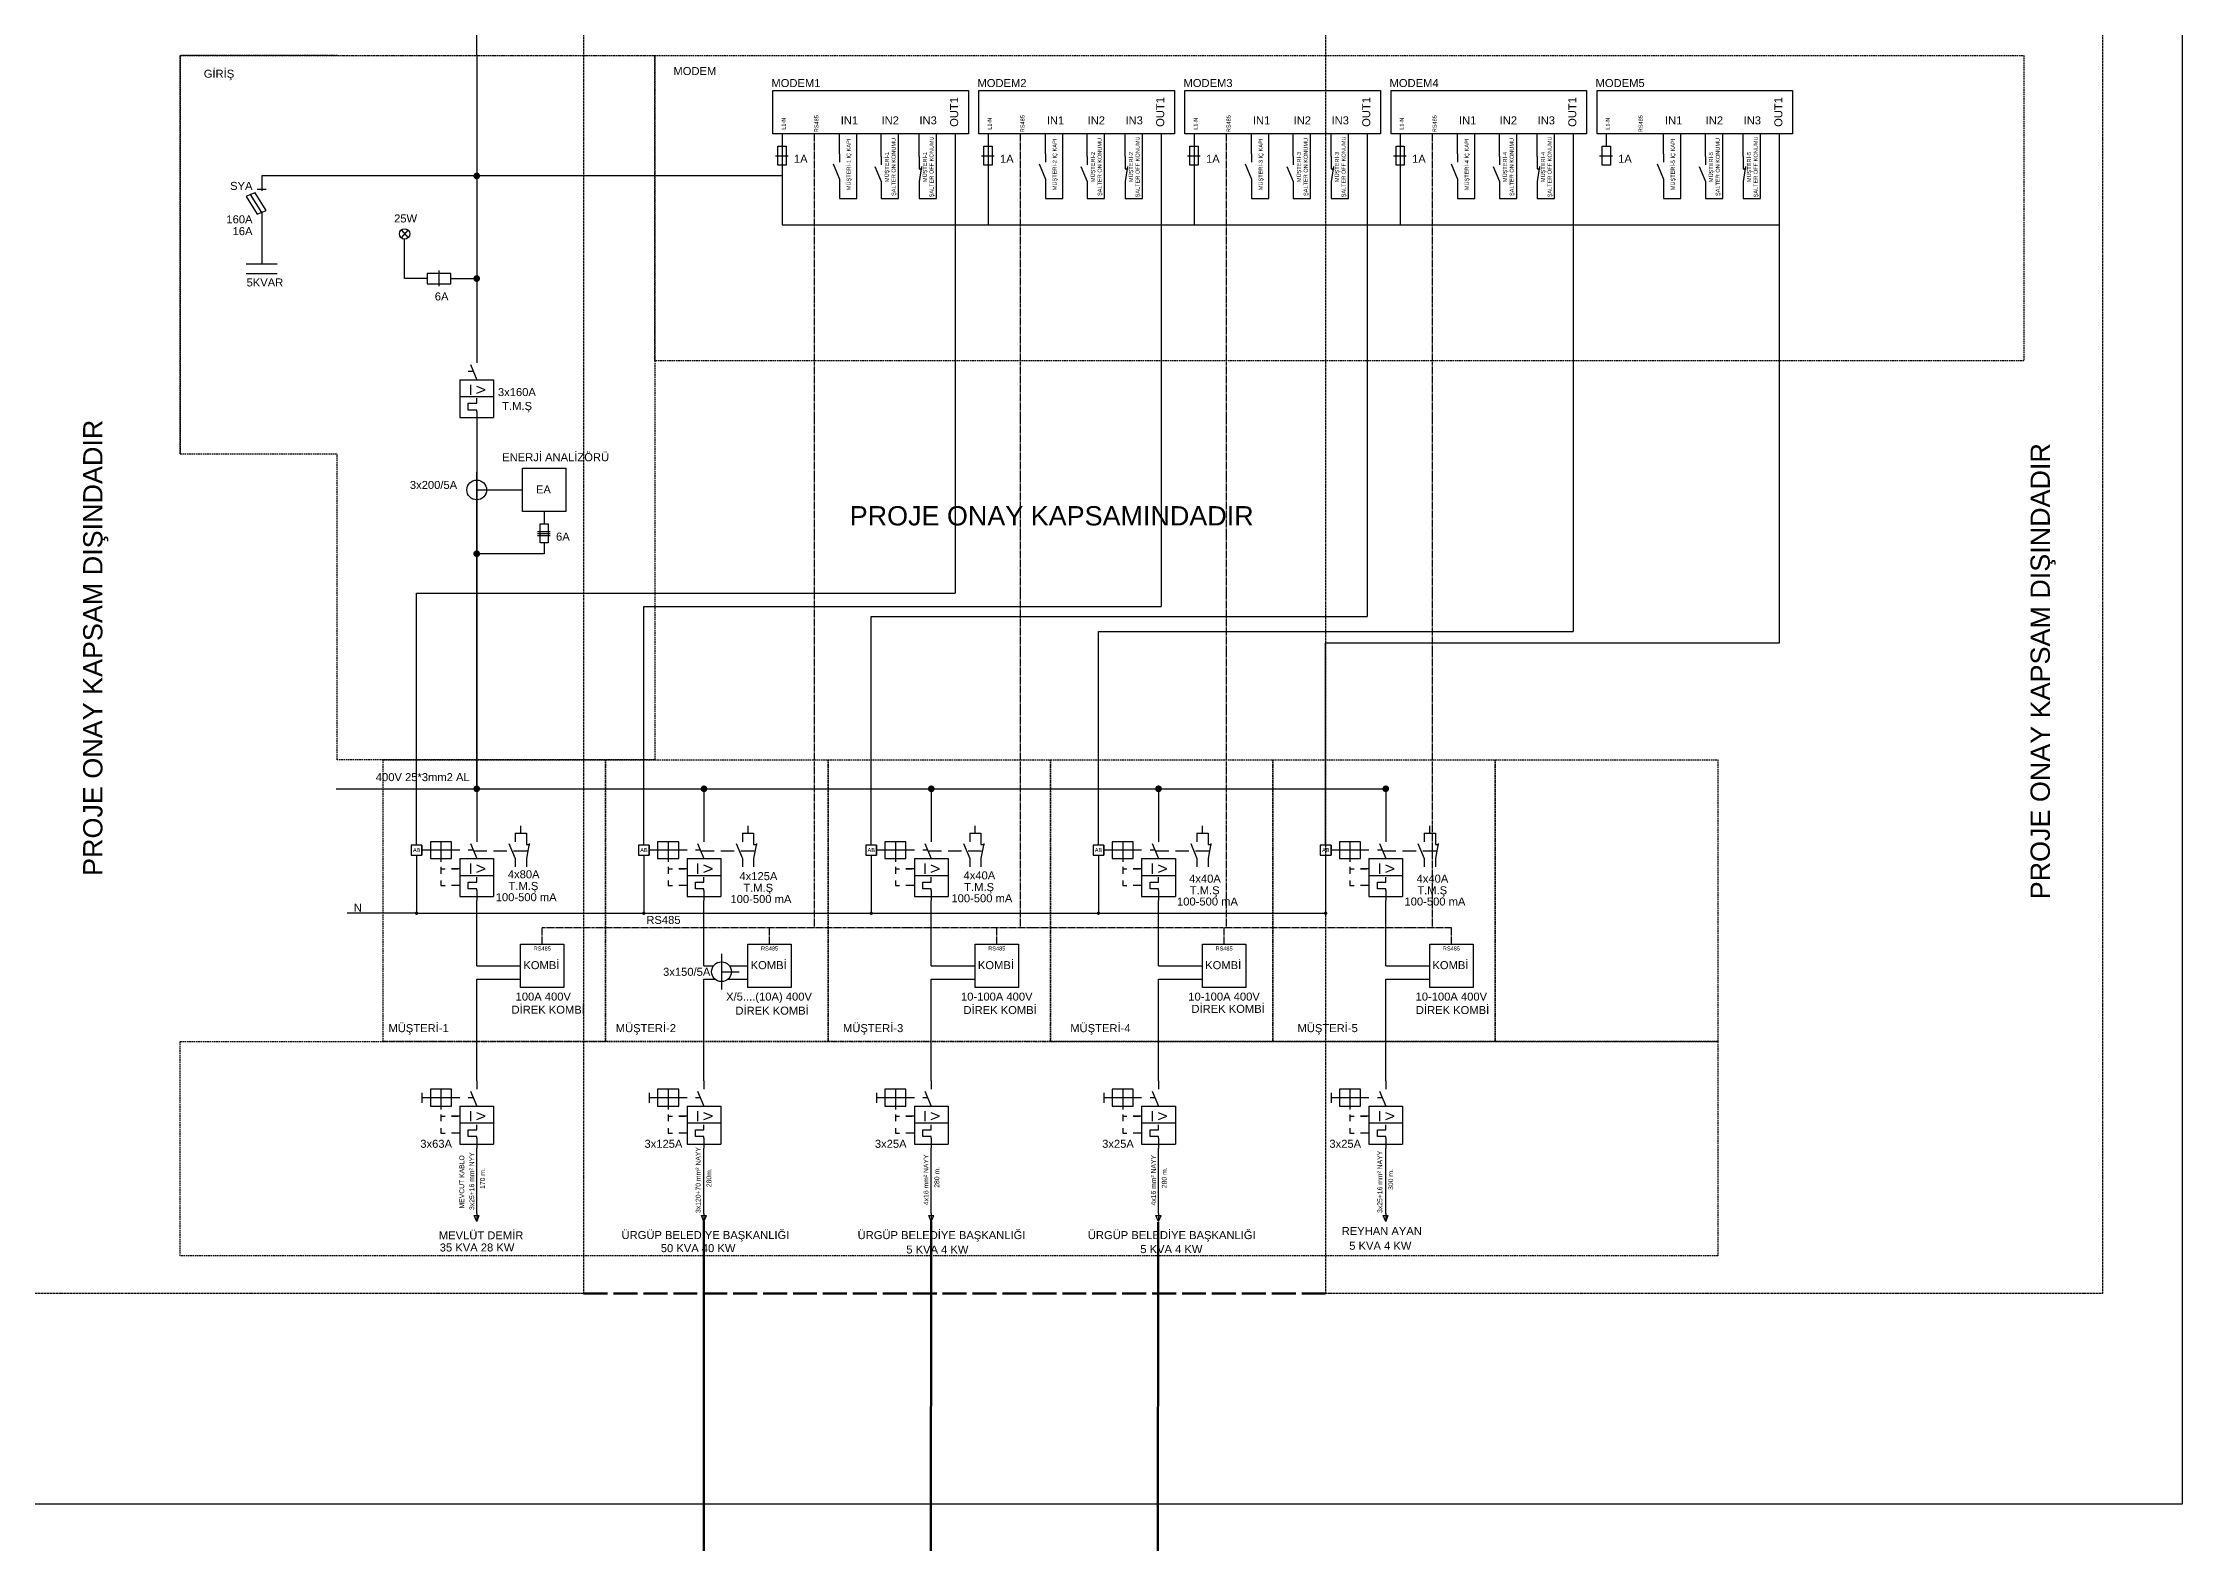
# Model space of a CAD drawing. Header units: millimetres. Extents: x 2046 to 14753, y 2361 to 29276.
# Drawn here: x 5580 to 6653, y 3145 to 3897 of the extents above; entities that cross this region are included whole.
import ezdxf
from ezdxf.enums import TextEntityAlignment as Align

# ---------------------------------------------------------------- set-up
doc = ezdxf.new("R2010")
doc.units = ezdxf.units.MM
for name, pattern in [('ACAD_ISO02W100', [15, 12, -3]), ('CENTER2', [1.125, 0.75, -0.125, 0.125, -0.125]), ('DASHED', [0.75, 0.5, -0.25]), ('EPLANLINE7', [0]), ('HIDDEN', [0.375, 0.25, -0.125]), ('HIDDEN2', [4.7625, 3.175, -1.5875])]:
    doc.linetypes.add(name, pattern=pattern)
for name, color, linetype in [('AFB ANTED', 7, 'Continuous'), ('AUTOCONNECTING', 2, 'Continuous'), ('SUPPLEMENTARY', 7, 'Continuous'), ('SYMBOL', 4, 'Continuous')]:
    doc.layers.add(name, color=color, linetype=linetype)
doc.layers.add('HAT_ENH', color=56, linetype='Continuous', lineweight=9)
doc.layers.add('KOLON HATTI  0.60 mm', color=91, linetype='Continuous', lineweight=53)
doc.styles.get("Standard").update_dxf_attribs({"font": 'arial.ttf'})

# ---------------------------------------------------------------- blocks, each defined once
blk = doc.blocks.new('SO286')
at = {"layer": 'SYMBOL', "color": 2, "linetype": 'EPLANLINE7'}
for p, q in [((0, -0.675), (-0.575, 0.675)), ((-0.575, 0.675), (0.575, 0.675)), ((0, 1.175), (0, -0.575)), ((0, -0.675), (0.575, 0.675))]:
    blk.add_line(p, q, dxfattribs=at)
blk = doc.blocks.new('275_0_ELKOSYM')
at = {"layer": 'AFB ANTED', "color": 1}
for p, q in [((11.8, 2), (11.8, 1.37)), ((11.8, 1.37), (12.62, 1.37))]:
    blk.add_line(p, q, dxfattribs=at)
at = {"layer": 'AFB ANTED', "color": 4, "linetype": 'HIDDEN2'}
blk.add_line((-0.75, -0.2), (12.13, -0.2), dxfattribs=at)
at = {"layer": 'SYMBOL', "color": 1, "linetype": 'EPLANLINE7'}
for p, q in [((-13, 1.2), (-13, -1.2)), ((-6, 0), (-13, 0)), ((-6, 2), (-11, 2)), ((-11, 2), (-11, -2)), ((-8.5, 2), (-8.5, -2.8)), ((-6, 0), (-6, 2)), ((-4, 0), (-6, 0)), ((-6, -2), (-6, 0)), ((-1, 0), (-2, 0)), ((-1.5, 1.6), (0, -2)), ((0, 4), (0, 2)), ((7.64, 1.6), (9.14, -2)), ((9.14, 4), (9.14, 2)), ((11.8, 4), (11.8, 2)), ((12.46, 1.6), (11.8, -2)), ((-11, -2), (-6, -2)), ((-8.5, -4), (-8.5, -5.6)), ((-8.5, -4.4), (-7.5, -4.4)), ((-4, -4.4), (-6, -4.4)), ((-6, -4.4), (-4.5, -4.4)), ((-4, -2), (-4, -11)), ((-4, -2), (4, -2)), ((-1.5, -3.2), (-1.5, -5.6)), ((2, -4.4), (0, -3.6)), ((0, -5.2), (2, -4.4)), ((4, -2), (4, -11)), ((9.14, -2), (9.14, -4)), ((11.8, -2), (11.8, -4)), ((-8.5, -7.2), (-8.5, -8.4)), ((-8.5, -8.4), (-7.5, -8.4)), ((-4, -8.4), (-6, -8.4)), ((-4.5, -8.4), (-6, -8.4)), ((-4, -6), (4, -6)), ((-2, -9.2), (-2, -7.6)), ((-2, -7.6), (0, -7.6)), ((0, -9.2), (-2, -9.2)), ((0, -7.6), (0, -6.4)), ((0, -9.6), (0, -9.2)), ((0, -9.6), (0, -12)), ((-4, -11), (4, -11))]:
    blk.add_line(p, q, dxfattribs=at)
blk = doc.blocks.new('2DF0094')
at = {"layer": 'SYMBOL', "color": 1, "linetype": 'EPLANLINE7'}
for p, q in [((36.7125, 132), (36.7125, 0)), ((36.7125, 66), (102.7125, 66))]:
    blk.add_line(p, q, dxfattribs=at)
blk.add_circle((36.7125, 66), 36.7125, dxfattribs=at)
blk = doc.blocks.new('82_0_ELKOSYM')
at = {"layer": 'SYMBOL', "color": 1, "linetype": 'EPLANLINE7'}
for p, q in [((-2.5, 1.2), (-3.5, 0.8)), ((-3.5, 0.8), (-1, -3.2)), ((-1.5, 1.6), (-2.5, 1.2)), ((0, -2.8), (-2.5, 1.2)), ((1, -2.4), (-1.5, 1.6)), ((-1, 2.4), (1, 2.4)), ((0, 4), (0, 2.4)), ((-1, -3.2), (1, -2.4)), ((0, -2.8), (0, -4))]:
    blk.add_line(p, q, dxfattribs=at)

msp = doc.modelspace()

# ---------------------------------------------------------------- linework, layer by layer
at = {"color": 7}
msp.add_line((5797.31, 4098.895), (5797.543, 3861.556), dxfattribs=at)
at = {"color": 254, "linetype": 'DASHED', "lineweight": 30, "true_color": 0xcecce6}
msp.add_line((5851.138, 3927.149), (5851.138, 3269.934), dxfattribs=at)
at = {"color": 240, "linetype": 'DASHED', "lineweight": 30, "true_color": 0xed1f24}
for p, q in [((5851.138, 3927.149), (5851.138, 3269.934)), ((6223.14, 3927.149), (6223.14, 3269.934)), ((6612.568, 3927.149), (6612.568, 3269.934)), ((5851.138, 3269.934), (5554.773, 3269.934)), ((6612.568, 3269.934), (6223.14, 3269.934))]:
    msp.add_line(p, q, dxfattribs=at)
at = {"color": 7, "linetype": 'Continuous'}
for p, q in [((5950.605, 3851.494), (5950.605, 3845.317)), ((6053.9, 3851.494), (6053.9, 3845.317)), ((6157.196, 3851.494), (6157.196, 3845.317)), ((6260.491, 3851.494), (6260.491, 3845.317)), ((6363.786, 3851.494), (6363.786, 3845.317)), ((5950.605, 3845.317), (5950.605, 3830.363)), ((6053.9, 3845.317), (6053.9, 3805.898)), ((6157.196, 3845.317), (6157.196, 3805.898)), ((6260.491, 3845.317), (6260.491, 3805.898)), ((5797.543, 3830.363), (5689.764, 3830.363)), ((5689.764, 3830.363), (5689.764, 3822.923)), ((5898.924, 3830.363), (5797.543, 3830.363)), ((5950.605, 3830.363), (5898.924, 3830.363)), ((5689.764, 3809.416), (5689.764, 3786.352)), ((5761.413, 3789.36), (5761.413, 3798.683)), ((5681.958, 3786.352), (5697.571, 3786.352)), ((5761.413, 3778.915), (5761.413, 3789.36)), ((5681.958, 3781.451), (5697.571, 3781.451)), ((5772.645, 3778.915), (5761.413, 3778.915)), ((5797.543, 3523.063), (5797.543, 3681.85)), ((5831.359, 3662.074), (5831.359, 3655.897)), ((5831.359, 3640.943), (5797.543, 3640.943)), ((5831.359, 3646.326), (5831.359, 3640.943)), ((5727.035, 3523.063), (6252.442, 3523.063)), ((5797.543, 3523.063), (5797.543, 3500.74)), ((5911.476, 3523.063), (5911.476, 3500.74)), ((6025.41, 3523.063), (6025.41, 3500.74)), ((6139.344, 3523.063), (6139.344, 3500.74)), ((6253.277, 3523.063), (6253.277, 3500.74)), ((5797.543, 3434.282), (5797.543, 3466.972)), ((5911.476, 3434.282), (5911.476, 3466.972)), ((6025.41, 3434.282), (6025.41, 3466.972)), ((6139.344, 3434.282), (6139.344, 3466.972)), ((6253.277, 3434.282), (6253.277, 3466.972)), ((5797.543, 3376.587), (5797.543, 3427.67)), ((5911.476, 3376.587), (5911.476, 3427.67)), ((6025.41, 3376.587), (6025.41, 3427.67)), ((6139.344, 3376.587), (6139.344, 3427.67)), ((6253.277, 3376.587), (6253.277, 3427.67)), ((5797.543, 3310.175), (5797.543, 3342.819)), ((5911.476, 3310.175), (5911.476, 3342.819)), ((6025.41, 3310.175), (6025.41, 3342.819)), ((6139.344, 3310.175), (6139.344, 3342.819)), ((6253.277, 3310.175), (6253.277, 3342.819))]:
    msp.add_line(p, q, dxfattribs=at)
at = {"color": 1, "linetype": 'Continuous'}
for p, q in [((5947.314, 3840.531), (5953.697, 3840.531)), ((6050.609, 3840.531), (6056.992, 3840.531)), ((6153.905, 3840.531), (6160.287, 3840.531)), ((6257.2, 3840.531), (6263.582, 3840.531)), ((6360.495, 3840.531), (6366.878, 3840.531)), ((5763.105, 3803.271), (5759.72, 3799.307)), ((5759.72, 3803.271), (5763.105, 3799.307)), ((5778.626, 3783.029), (5778.626, 3775.051)), ((5828.068, 3652.058), (5834.451, 3652.058)), ((5828.068, 3651.111), (5834.451, 3651.111)), ((5828.068, 3650.079), (5834.451, 3650.079))]:
    msp.add_line(p, q, dxfattribs=at)
at = {"color": 7, "lineweight": 30}
msp.add_lwpolyline([(5147.59, 4295.495), (6652.553, 4295.495), (6652.553, 3164.272), (5147.59, 3164.272)], close=True, dxfattribs=at)
at = {"color": 1, "linetype": 'Continuous'}
for points in [[(5946.033, 3873.218), (6044.028, 3873.218), (6044.028, 3851.494), (5946.033, 3851.494)], [(6049.328, 3873.218), (6147.324, 3873.218), (6147.324, 3851.494), (6049.328, 3851.494)], [(6152.623, 3873.218), (6250.619, 3873.218), (6250.619, 3851.494), (6152.623, 3851.494)], [(6255.918, 3873.218), (6353.914, 3873.218), (6353.914, 3851.494), (6255.918, 3851.494)], [(6359.213, 3873.218), (6457.209, 3873.218), (6457.209, 3851.494), (6359.213, 3851.494)], [(5948.52, 3835.746), (5948.52, 3845.317), (5952.69, 3845.317), (5952.69, 3835.746)], [(6051.815, 3835.746), (6051.815, 3845.317), (6055.986, 3845.317), (6055.986, 3835.746)], [(6155.111, 3835.746), (6155.111, 3845.317), (6159.281, 3845.317), (6159.281, 3835.746)], [(6258.406, 3835.746), (6258.406, 3845.317), (6262.576, 3845.317), (6262.576, 3835.746)], [(6361.701, 3835.746), (6361.701, 3845.317), (6365.871, 3845.317), (6365.871, 3835.746)], [(5784.608, 3781.521), (5772.645, 3781.521), (5772.645, 3776.309), (5784.608, 3776.309)], [(5820.487, 3683.798), (5842.232, 3683.798), (5842.232, 3662.074), (5820.487, 3662.074)], [(5829.274, 3646.326), (5829.274, 3655.897), (5833.444, 3655.897), (5833.444, 3646.326)], [(5819.552, 3445.144), (5841.297, 3445.144), (5841.297, 3423.42), (5819.552, 3423.42)], [(5933.486, 3445.144), (5955.231, 3445.144), (5955.231, 3423.42), (5933.486, 3423.42)], [(6047.42, 3445.144), (6069.164, 3445.144), (6069.164, 3423.42), (6047.42, 3423.42)], [(6161.353, 3445.144), (6183.098, 3445.144), (6183.098, 3423.42), (6161.353, 3423.42)], [(6275.287, 3445.144), (6297.032, 3445.144), (6297.032, 3423.42), (6275.287, 3423.42)]]:
    msp.add_lwpolyline(points, close=True, dxfattribs=at)
msp.add_circle((5761.413, 3801.289), 2.606, dxfattribs=at)
at = {"layer": 'AFB ANTED', "color": 2, "linetype": 'CENTER2', "ltscale": 2}
for p, q in [((5966.667, 3851.494), (5966.667, 3453.589)), ((6069.963, 3851.494), (6069.963, 3453.589)), ((6173.258, 3851.494), (6173.258, 3453.589)), ((6276.553, 3851.494), (6276.553, 3453.589)), ((5830.425, 3445.144), (5830.425, 3453.589)), ((5830.425, 3453.589), (6286.159, 3453.589)), ((5944.358, 3445.144), (5944.358, 3453.589)), ((6058.292, 3445.144), (6058.292, 3453.589)), ((6172.226, 3445.144), (6172.226, 3453.589)), ((6286.159, 3445.144), (6286.159, 3453.589))]:
    msp.add_line(p, q, dxfattribs=at)
at = {"layer": 'AFB ANTED', "color": 5}
for p, q in [((5979.387, 3841.49), (5979.387, 3851.494)), ((5988.091, 3819.045), (5988.091, 3851.494)), ((6000.33, 3840.175), (6000.33, 3851.494)), ((6009.034, 3819.045), (6009.034, 3851.494)), ((6019.333, 3840.175), (6019.333, 3851.494)), ((6028.036, 3819.045), (6028.036, 3851.494)), ((6082.682, 3841.49), (6082.682, 3851.494)), ((6091.386, 3819.045), (6091.386, 3851.494)), ((6103.625, 3840.175), (6103.625, 3851.494)), ((6112.329, 3819.045), (6112.329, 3851.494)), ((6122.628, 3840.175), (6122.628, 3851.494)), ((6131.332, 3819.045), (6131.332, 3851.494)), ((6185.977, 3841.49), (6185.977, 3851.494)), ((6194.681, 3819.045), (6194.681, 3851.494)), ((6206.92, 3840.175), (6206.92, 3851.494)), ((6215.624, 3819.045), (6215.624, 3851.494)), ((6225.923, 3840.175), (6225.923, 3851.494)), ((6234.627, 3819.045), (6234.627, 3851.494)), ((6289.272, 3841.49), (6289.272, 3851.494)), ((6297.976, 3819.045), (6297.976, 3851.494)), ((6310.216, 3840.175), (6310.216, 3851.494)), ((6318.919, 3819.045), (6318.919, 3851.494)), ((6329.218, 3840.175), (6329.218, 3851.494)), ((6337.922, 3819.045), (6337.922, 3851.494)), ((6392.567, 3841.49), (6392.567, 3851.494)), ((6401.271, 3819.045), (6401.271, 3851.494)), ((6413.511, 3840.175), (6413.511, 3851.494)), ((6422.215, 3819.045), (6422.215, 3851.494)), ((6432.513, 3840.175), (6432.513, 3851.494)), ((6441.217, 3819.045), (6441.217, 3851.494)), ((5979.387, 3824.606), (5979.387, 3819.045)), ((5979.387, 3819.045), (5988.091, 3819.045)), ((6000.33, 3823.291), (6000.33, 3819.045)), ((6000.33, 3819.045), (6009.034, 3819.045)), ((6019.333, 3823.291), (6019.333, 3819.045)), ((6019.333, 3819.045), (6028.036, 3819.045)), ((6082.682, 3824.606), (6082.682, 3819.045)), ((6082.682, 3819.045), (6091.386, 3819.045)), ((6103.625, 3823.291), (6103.625, 3819.045)), ((6103.625, 3819.045), (6112.329, 3819.045)), ((6122.628, 3823.291), (6122.628, 3819.045)), ((6122.628, 3819.045), (6131.332, 3819.045)), ((6185.977, 3824.606), (6185.977, 3819.045)), ((6185.977, 3819.045), (6194.681, 3819.045)), ((6206.92, 3823.291), (6206.92, 3819.045)), ((6206.92, 3819.045), (6215.624, 3819.045)), ((6225.923, 3823.291), (6225.923, 3819.045)), ((6225.923, 3819.045), (6234.627, 3819.045)), ((6289.272, 3824.606), (6289.272, 3819.045)), ((6289.272, 3819.045), (6297.976, 3819.045)), ((6310.216, 3823.291), (6310.216, 3819.045)), ((6310.216, 3819.045), (6318.919, 3819.045)), ((6329.218, 3823.291), (6329.218, 3819.045)), ((6329.218, 3819.045), (6337.922, 3819.045)), ((6392.567, 3824.606), (6392.567, 3819.045)), ((6392.567, 3819.045), (6401.271, 3819.045)), ((6413.511, 3823.291), (6413.511, 3819.045)), ((6413.511, 3819.045), (6422.215, 3819.045)), ((6432.513, 3823.291), (6432.513, 3819.045)), ((6432.513, 3819.045), (6441.217, 3819.045))]:
    msp.add_line(p, q, dxfattribs=at)
at = {"layer": 'AFB ANTED', "color": 4}
for p, q in [((6037.356, 3851.494), (6037.356, 3621.1)), ((6140.651, 3851.494), (6140.651, 3614.547)), ((6243.946, 3851.494), (6243.946, 3609.523)), ((6347.241, 3851.494), (6347.241, 3601.994)), ((6450.536, 3851.494), (6450.536, 3596.135)), ((5950.605, 3830.363), (5950.605, 3805.898)), ((6019.333, 3835.954), (6019.333, 3833.878)), ((6019.333, 3833.878), (6020.813, 3833.878)), ((6122.628, 3835.954), (6122.628, 3833.878)), ((6122.628, 3833.878), (6124.108, 3833.878)), ((6225.923, 3835.954), (6225.923, 3833.878)), ((6225.923, 3833.878), (6227.403, 3833.878)), ((6329.218, 3835.954), (6329.218, 3833.878)), ((6329.218, 3833.878), (6330.698, 3833.878)), ((6432.513, 3835.954), (6432.513, 3833.878)), ((6432.513, 3833.878), (6433.993, 3833.878)), ((5950.605, 3805.898), (6450.536, 3805.898)), ((5806.458, 3672.936), (5820.487, 3672.936)), ((5767.405, 3494.831), (5767.405, 3621.1)), ((5767.405, 3621.1), (6037.356, 3621.1)), ((5881.339, 3494.831), (5881.339, 3614.547)), ((5881.339, 3614.547), (6140.651, 3614.547)), ((5995.272, 3494.831), (5995.272, 3609.523)), ((5995.272, 3609.523), (6243.946, 3609.523)), ((6109.206, 3494.831), (6109.206, 3601.994)), ((6109.206, 3601.994), (6347.241, 3601.994)), ((6223.14, 3494.831), (6223.14, 3596.135)), ((6450.536, 3596.135), (6223.14, 3596.135)), ((5767.405, 3489.766), (5767.405, 3460.657)), ((5881.339, 3489.766), (5881.339, 3460.657)), ((5995.272, 3489.766), (5995.272, 3460.657)), ((6109.206, 3489.766), (6109.206, 3460.657)), ((6223.14, 3489.766), (6223.14, 3460.657)), ((5767.405, 3460.657), (5732.584, 3460.657)), ((5767.405, 3460.657), (6223.558, 3460.657)), ((5797.543, 3434.282), (5819.552, 3434.282)), ((5911.476, 3434.282), (5916.267, 3434.282)), ((5924.241, 3434.282), (5933.486, 3434.282)), ((6025.41, 3434.282), (6047.42, 3434.282)), ((6139.344, 3434.282), (6161.353, 3434.282)), ((6253.277, 3434.282), (6275.287, 3434.282)), ((5797.543, 3427.67), (5819.552, 3427.67)), ((5911.476, 3427.67), (5916.912, 3427.67)), ((5923.596, 3427.67), (5933.486, 3427.67)), ((6025.41, 3427.67), (6047.42, 3427.67)), ((6139.344, 3427.67), (6161.353, 3427.67)), ((6253.277, 3427.67), (6275.287, 3427.67))]:
    msp.add_line(p, q, dxfattribs=at)
at = {"layer": 'AFB ANTED', "color": 1}
for p, q in [((5816.83, 3500.74), (5822.448, 3500.74)), ((5819.639, 3500.74), (5819.639, 3504.475)), ((5930.763, 3500.74), (5936.381, 3500.74)), ((5933.572, 3500.74), (5933.572, 3504.475)), ((6044.697, 3500.74), (6050.315, 3500.74)), ((6047.506, 3500.74), (6047.506, 3504.475)), ((6158.631, 3500.74), (6164.249, 3500.74)), ((6161.44, 3500.74), (6161.44, 3504.475)), ((6272.564, 3500.74), (6278.182, 3500.74)), ((6275.373, 3500.74), (6275.373, 3504.475))]:
    msp.add_line(p, q, dxfattribs=at)
at = {"layer": 'AFB ANTED', "color": 3, "linetype": 'HIDDEN', "ltscale": 3}
for points in [[(5648.948, 3691.05), (5648.948, 3890.689), (5886.762, 3890.689)], [(5727.618, 3890.689), (5648.948, 3890.689), (5648.948, 3691.05), (5727.618, 3691.05)], [(5727.618, 3890.689), (5886.762, 3890.689), (5886.762, 3537.653), (5727.618, 3537.653), (5727.618, 3691.05)]]:
    msp.add_lwpolyline(points, dxfattribs=at)
for points in [[(5886.762, 3890.689), (6573.219, 3890.689), (6573.219, 3737.582), (5886.762, 3737.582)], [(5750.664, 3537.653), (5862.166, 3537.653), (5862.166, 3396.355), (5750.664, 3396.355)], [(5862.166, 3537.653), (5973.668, 3537.653), (5973.668, 3396.355), (5862.166, 3396.355)], [(5973.668, 3537.653), (6085.17, 3537.653), (6085.17, 3396.355), (5973.668, 3396.355)], [(6085.17, 3537.653), (6196.672, 3537.653), (6196.672, 3396.355), (6085.17, 3396.355)], [(6196.672, 3537.653), (6308.174, 3537.653), (6308.174, 3396.355), (6196.672, 3396.355)], [(6308.174, 3537.653), (6419.676, 3537.653), (6419.676, 3396.355), (6308.174, 3396.355)], [(5648.948, 3396.355), (6419.676, 3396.355), (6419.676, 3288.851), (5648.948, 3288.851)]]:
    msp.add_lwpolyline(points, close=True, dxfattribs=at)
at = {"layer": 'AFB ANTED', "color": 4}
for points in [[(5770.106, 3494.831), (5764.704, 3494.831), (5764.704, 3489.766), (5770.106, 3489.766)], [(5884.04, 3494.831), (5878.637, 3494.831), (5878.637, 3489.766), (5884.04, 3489.766)], [(5997.974, 3494.831), (5992.571, 3494.831), (5992.571, 3489.766), (5997.974, 3489.766)], [(6111.907, 3494.831), (6106.505, 3494.831), (6106.505, 3489.766), (6111.907, 3489.766)], [(6225.841, 3494.831), (6220.438, 3494.831), (6220.438, 3489.766), (6225.841, 3489.766)]]:
    msp.add_lwpolyline(points, close=True, dxfattribs=at)
at = {"layer": 'AUTOCONNECTING', "color": 7, "linetype": 'EPLANLINE7'}
for p, q in [((5797.543, 3861.556), (5797.543, 3740.834)), ((5784.608, 3778.915), (5797.543, 3778.915)), ((5797.543, 3709.177), (5797.543, 3701.675)), ((5797.543, 3701.675), (5797.543, 3523.063))]:
    msp.add_line(p, q, dxfattribs=at)
at = {"layer": 'KOLON HATTI  0.60 mm'}
for p, q in [((5911.476, 3306.052), (5911.476, 2901.616)), ((6025.41, 3306.052), (6024.901, 2931.616)), ((6139.249, 3305.829), (6138.781, 2961.616))]:
    msp.add_line(p, q, dxfattribs=at)
at = {"layer": 'KOLON HATTI  0.60 mm', "linetype": 'ACAD_ISO02W100'}
msp.add_line((5851.138, 3269.934), (6223.14, 3269.934), dxfattribs=at)
at = {"layer": 'SYMBOL', "color": 5, "linetype": 'EPLANLINE7'}
for p, q in [((5979.387, 3841.49), (5979.387, 3837.269)), ((6000.33, 3840.175), (6000.33, 3835.954)), ((6019.333, 3840.175), (6019.333, 3835.954)), ((6082.682, 3841.49), (6082.682, 3837.269)), ((6103.625, 3840.175), (6103.625, 3835.954)), ((6122.628, 3840.175), (6122.628, 3835.954)), ((6185.977, 3841.49), (6185.977, 3837.269)), ((6206.92, 3840.175), (6206.92, 3835.954)), ((6225.923, 3840.175), (6225.923, 3835.954)), ((6289.272, 3841.49), (6289.272, 3837.269)), ((6310.216, 3840.175), (6310.216, 3835.954)), ((6329.218, 3840.175), (6329.218, 3835.954)), ((6392.567, 3841.49), (6392.567, 3837.269)), ((6413.511, 3840.175), (6413.511, 3835.954)), ((6432.513, 3840.175), (6432.513, 3835.954)), ((5976.221, 3836.425), (5979.387, 3828.827)), ((5997.164, 3835.11), (6000.33, 3827.512)), ((6020.52, 3835.11), (6019.333, 3827.512)), ((6079.516, 3836.425), (6082.682, 3828.827)), ((6100.46, 3835.11), (6103.625, 3827.512)), ((6123.815, 3835.11), (6122.628, 3827.512)), ((6182.811, 3836.425), (6185.977, 3828.827)), ((6203.755, 3835.11), (6206.92, 3827.512)), ((6227.11, 3835.11), (6225.923, 3827.512)), ((6286.106, 3836.425), (6289.272, 3828.827)), ((6307.05, 3835.11), (6310.216, 3827.512)), ((6330.406, 3835.11), (6329.218, 3827.512)), ((6389.401, 3836.425), (6392.567, 3828.827)), ((6410.345, 3835.11), (6413.511, 3827.512)), ((6433.701, 3835.11), (6432.513, 3827.512)), ((5979.387, 3828.827), (5979.387, 3824.606)), ((6000.33, 3827.512), (6000.33, 3823.291)), ((6019.333, 3827.512), (6019.333, 3823.291)), ((6082.682, 3828.827), (6082.682, 3824.606)), ((6103.625, 3827.512), (6103.625, 3823.291)), ((6122.628, 3827.512), (6122.628, 3823.291)), ((6185.977, 3828.827), (6185.977, 3824.606)), ((6206.92, 3827.512), (6206.92, 3823.291)), ((6225.923, 3827.512), (6225.923, 3823.291)), ((6289.272, 3828.827), (6289.272, 3824.606)), ((6310.216, 3827.512), (6310.216, 3823.291)), ((6329.218, 3827.512), (6329.218, 3823.291)), ((6392.567, 3828.827), (6392.567, 3824.606)), ((6413.511, 3827.512), (6413.511, 3823.291)), ((6432.513, 3827.512), (6432.513, 3823.291))]:
    msp.add_line(p, q, dxfattribs=at)
at = {"layer": 'SYMBOL', "color": 1, "linetype": 'EPLANLINE7'}
for p, q in [((5794.377, 3735.769), (5797.543, 3728.171)), ((5797.543, 3740.834), (5797.543, 3736.613)), ((5789.101, 3728.171), (5789.101, 3709.177)), ((5789.101, 3728.171), (5805.985, 3728.171)), ((5795.432, 3732.392), (5793.322, 3732.392)), ((5794.377, 3725.639), (5794.377, 3720.574)), ((5801.764, 3723.106), (5797.543, 3724.795)), ((5797.543, 3721.418), (5801.764, 3723.106)), ((5805.985, 3728.171), (5805.985, 3709.177)), ((5789.101, 3719.729), (5805.985, 3719.729)), ((5793.322, 3712.976), (5793.322, 3716.353)), ((5793.322, 3716.353), (5797.543, 3716.353)), ((5797.543, 3712.976), (5793.322, 3712.976)), ((5797.543, 3716.353), (5797.543, 3718.885)), ((5797.543, 3712.132), (5797.543, 3712.976)), ((5797.543, 3712.132), (5797.543, 3707.066)), ((5789.101, 3709.177), (5805.985, 3709.177)), ((5770.106, 3494.831), (5770.106, 3489.766)), ((5884.04, 3494.831), (5884.04, 3489.766)), ((5997.974, 3494.831), (5997.974, 3489.766)), ((6111.907, 3494.831), (6111.907, 3489.766)), ((6225.841, 3494.831), (6225.841, 3489.766)), ((5770.106, 3370.678), (5770.106, 3365.613)), ((5784.88, 3368.145), (5770.106, 3368.145)), ((5784.88, 3372.366), (5774.327, 3372.366)), ((5774.327, 3372.366), (5774.327, 3363.924)), ((5779.604, 3372.366), (5779.604, 3362.236)), ((5784.88, 3368.145), (5784.88, 3372.366)), ((5789.101, 3368.145), (5784.88, 3368.145)), ((5784.88, 3363.924), (5784.88, 3368.145)), ((5795.432, 3368.145), (5793.322, 3368.145)), ((5794.377, 3371.522), (5797.543, 3363.924)), ((5797.543, 3376.587), (5797.543, 3372.366)), ((5884.04, 3370.678), (5884.04, 3365.613)), ((5898.813, 3368.145), (5884.04, 3368.145)), ((5898.813, 3372.366), (5888.261, 3372.366)), ((5888.261, 3372.366), (5888.261, 3363.924)), ((5893.537, 3372.366), (5893.537, 3362.236)), ((5898.813, 3368.145), (5898.813, 3372.366)), ((5903.034, 3368.145), (5898.813, 3368.145)), ((5898.813, 3363.924), (5898.813, 3368.145)), ((5909.366, 3368.145), (5907.255, 3368.145)), ((5908.311, 3371.522), (5911.476, 3363.924)), ((5911.476, 3376.587), (5911.476, 3372.366)), ((5997.974, 3370.678), (5997.974, 3365.613)), ((6012.747, 3368.145), (5997.974, 3368.145)), ((6012.747, 3372.366), (6002.195, 3372.366)), ((6002.195, 3372.366), (6002.195, 3363.924)), ((6007.471, 3372.366), (6007.471, 3362.236)), ((6012.747, 3368.145), (6012.747, 3372.366)), ((6016.968, 3368.145), (6012.747, 3368.145)), ((6012.747, 3363.924), (6012.747, 3368.145)), ((6023.3, 3368.145), (6021.189, 3368.145)), ((6022.244, 3371.522), (6025.41, 3363.924)), ((6025.41, 3376.587), (6025.41, 3372.366)), ((6111.907, 3370.678), (6111.907, 3365.613)), ((6126.681, 3368.145), (6111.907, 3368.145)), ((6126.681, 3372.366), (6116.128, 3372.366)), ((6116.128, 3372.366), (6116.128, 3363.924)), ((6121.405, 3372.366), (6121.405, 3362.236)), ((6126.681, 3368.145), (6126.681, 3372.366)), ((6130.902, 3368.145), (6126.681, 3368.145)), ((6126.681, 3363.924), (6126.681, 3368.145)), ((6137.233, 3368.145), (6135.123, 3368.145)), ((6136.178, 3371.522), (6139.344, 3363.924)), ((6139.344, 3376.587), (6139.344, 3372.366)), ((6225.841, 3370.678), (6225.841, 3365.613)), ((6240.614, 3368.145), (6225.841, 3368.145)), ((6240.614, 3372.366), (6230.062, 3372.366)), ((6230.062, 3372.366), (6230.062, 3363.924)), ((6235.338, 3372.366), (6235.338, 3362.236)), ((6240.614, 3368.145), (6240.614, 3372.366)), ((6244.835, 3368.145), (6240.614, 3368.145)), ((6240.614, 3363.924), (6240.614, 3368.145)), ((6251.167, 3368.145), (6249.056, 3368.145)), ((6250.112, 3371.522), (6253.277, 3363.924)), ((6253.277, 3376.587), (6253.277, 3372.366)), ((5774.327, 3363.924), (5784.88, 3363.924)), ((5779.604, 3359.703), (5779.604, 3356.327)), ((5779.604, 3358.859), (5781.714, 3358.859)), ((5789.101, 3358.859), (5784.88, 3358.859)), ((5784.88, 3358.859), (5788.046, 3358.859)), ((5789.101, 3363.924), (5789.101, 3344.93)), ((5789.101, 3363.924), (5805.985, 3363.924)), ((5794.377, 3361.392), (5794.377, 3356.327)), ((5801.764, 3358.859), (5797.543, 3360.548)), ((5797.543, 3357.171), (5801.764, 3358.859)), ((5805.985, 3363.924), (5805.985, 3344.93)), ((5888.261, 3363.924), (5898.813, 3363.924)), ((5893.537, 3359.703), (5893.537, 3356.327)), ((5893.537, 3358.859), (5895.648, 3358.859)), ((5903.034, 3358.859), (5898.813, 3358.859)), ((5898.813, 3358.859), (5901.979, 3358.859)), ((5903.034, 3363.924), (5903.034, 3344.93)), ((5903.034, 3363.924), (5919.918, 3363.924)), ((5908.311, 3361.392), (5908.311, 3356.327)), ((5915.697, 3358.859), (5911.476, 3360.548)), ((5911.476, 3357.171), (5915.697, 3358.859)), ((5919.918, 3363.924), (5919.918, 3344.93)), ((6002.195, 3363.924), (6012.747, 3363.924)), ((6007.471, 3359.703), (6007.471, 3356.327)), ((6007.471, 3358.859), (6009.581, 3358.859)), ((6016.968, 3358.859), (6012.747, 3358.859)), ((6012.747, 3358.859), (6015.913, 3358.859)), ((6016.968, 3363.924), (6016.968, 3344.93)), ((6016.968, 3363.924), (6033.852, 3363.924)), ((6022.244, 3361.392), (6022.244, 3356.327)), ((6029.631, 3358.859), (6025.41, 3360.548)), ((6025.41, 3357.171), (6029.631, 3358.859)), ((6033.852, 3363.924), (6033.852, 3344.93)), ((6116.128, 3363.924), (6126.681, 3363.924)), ((6121.405, 3359.703), (6121.405, 3356.327)), ((6121.405, 3358.859), (6123.515, 3358.859)), ((6130.902, 3358.859), (6126.681, 3358.859)), ((6126.681, 3358.859), (6129.847, 3358.859)), ((6130.902, 3363.924), (6130.902, 3344.93)), ((6130.902, 3363.924), (6147.786, 3363.924)), ((6136.178, 3361.392), (6136.178, 3356.327)), ((6143.565, 3358.859), (6139.344, 3360.548)), ((6139.344, 3357.171), (6143.565, 3358.859)), ((6147.786, 3363.924), (6147.786, 3344.93)), ((6230.062, 3363.924), (6240.614, 3363.924)), ((6235.338, 3359.703), (6235.338, 3356.327)), ((6235.338, 3358.859), (6237.449, 3358.859)), ((6244.835, 3358.859), (6240.614, 3358.859)), ((6240.614, 3358.859), (6243.78, 3358.859)), ((6244.835, 3363.924), (6244.835, 3344.93)), ((6244.835, 3363.924), (6261.719, 3363.924)), ((6250.112, 3361.392), (6250.112, 3356.327)), ((6257.498, 3358.859), (6253.277, 3360.548)), ((6253.277, 3357.171), (6257.498, 3358.859)), ((6261.719, 3363.924), (6261.719, 3344.93)), ((5779.604, 3352.95), (5779.604, 3350.417)), ((5779.604, 3350.417), (5781.714, 3350.417)), ((5789.101, 3350.417), (5784.88, 3350.417)), ((5788.046, 3350.417), (5784.88, 3350.417)), ((5789.101, 3355.482), (5805.985, 3355.482)), ((5793.322, 3348.729), (5793.322, 3352.106)), ((5793.322, 3352.106), (5797.543, 3352.106)), ((5797.543, 3348.729), (5793.322, 3348.729)), ((5797.543, 3352.106), (5797.543, 3354.638)), ((5797.543, 3347.885), (5797.543, 3348.729)), ((5797.543, 3347.885), (5797.543, 3342.819)), ((5893.537, 3352.95), (5893.537, 3350.417)), ((5893.537, 3350.417), (5895.648, 3350.417)), ((5903.034, 3350.417), (5898.813, 3350.417)), ((5901.979, 3350.417), (5898.813, 3350.417)), ((5903.034, 3355.482), (5919.918, 3355.482)), ((5907.255, 3348.729), (5907.255, 3352.106)), ((5907.255, 3352.106), (5911.476, 3352.106)), ((5911.476, 3348.729), (5907.255, 3348.729)), ((5911.476, 3352.106), (5911.476, 3354.638)), ((5911.476, 3347.885), (5911.476, 3348.729)), ((5911.476, 3347.885), (5911.476, 3342.819)), ((6007.471, 3352.95), (6007.471, 3350.417)), ((6007.471, 3350.417), (6009.581, 3350.417)), ((6016.968, 3350.417), (6012.747, 3350.417)), ((6015.913, 3350.417), (6012.747, 3350.417)), ((6016.968, 3355.482), (6033.852, 3355.482)), ((6021.189, 3348.729), (6021.189, 3352.106)), ((6021.189, 3352.106), (6025.41, 3352.106)), ((6025.41, 3348.729), (6021.189, 3348.729)), ((6025.41, 3352.106), (6025.41, 3354.638)), ((6025.41, 3347.885), (6025.41, 3348.729)), ((6025.41, 3347.885), (6025.41, 3342.819)), ((6121.405, 3352.95), (6121.405, 3350.417)), ((6121.405, 3350.417), (6123.515, 3350.417)), ((6130.902, 3350.417), (6126.681, 3350.417)), ((6129.847, 3350.417), (6126.681, 3350.417)), ((6130.902, 3355.482), (6147.786, 3355.482)), ((6135.123, 3348.729), (6135.123, 3352.106)), ((6135.123, 3352.106), (6139.344, 3352.106)), ((6139.344, 3348.729), (6135.123, 3348.729)), ((6139.344, 3352.106), (6139.344, 3354.638)), ((6139.344, 3347.885), (6139.344, 3348.729)), ((6139.344, 3347.885), (6139.344, 3342.819)), ((6235.338, 3352.95), (6235.338, 3350.417)), ((6235.338, 3350.417), (6237.449, 3350.417)), ((6244.835, 3350.417), (6240.614, 3350.417)), ((6243.78, 3350.417), (6240.614, 3350.417)), ((6244.835, 3355.482), (6261.719, 3355.482)), ((6249.056, 3348.729), (6249.056, 3352.106)), ((6249.056, 3352.106), (6253.277, 3352.106)), ((6253.277, 3348.729), (6249.056, 3348.729)), ((6253.277, 3352.106), (6253.277, 3354.638)), ((6253.277, 3347.885), (6253.277, 3348.729)), ((6253.277, 3347.885), (6253.277, 3342.819)), ((5789.101, 3344.93), (5805.985, 3344.93)), ((5903.034, 3344.93), (5919.918, 3344.93)), ((6016.968, 3344.93), (6033.852, 3344.93)), ((6130.902, 3344.93), (6147.786, 3344.93)), ((6244.835, 3344.93), (6261.719, 3344.93))]:
    msp.add_line(p, q, dxfattribs=at)
at = {"layer": 'SYMBOL', "color": 7}
for points, const_width in [([(5796.707, 3830.363, 1), (5798.379, 3830.363, 1)], 1.672), ([(5796.707, 3778.915, 1), (5798.379, 3778.915, 1)], 1.672), ([(5796.707, 3640.943, 1), (5798.379, 3640.943, 1)], 1.672), ([(5796.707, 3523.063, 1), (5798.379, 3523.063, 1)], 1.672), ([(5910.641, 3523.063, 1), (5912.312, 3523.063, 1)], 1.672), ([(6024.574, 3523.063, 1), (6026.246, 3523.063, 1)], 1.672), ([(6138.508, 3523.063, 1), (6140.18, 3523.063, 1)], 1.672), ([(6252.442, 3523.063, 1), (6254.113, 3523.063, 1)], 1.672), ([(5766.987, 3460.657, 1), (5767.823, 3460.657, 1)], 0.836), ([(5880.921, 3460.657, 1), (5881.757, 3460.657, 1)], 0.836), ([(5994.854, 3460.657, 1), (5995.69, 3460.657, 1)], 0.836), ([(6108.788, 3460.657, 1), (6109.624, 3460.657, 1)], 0.836), ([(6222.722, 3460.657, 1), (6223.558, 3460.657, 1)], 0.836)]:
    msp.add_lwpolyline(points, format="xyb", close=True, dxfattribs=dict(at, const_width=const_width))

# ---------------------------------------------------------------- block references
at = {"layer": 'AFB ANTED', "color": 4, "xscale": 0.1350721187549014, "yscale": 0.1350721187549014, "zscale": 0.1350721187549014}
for p in [(5792.584, 3664.021), (5915.295, 3422.418)]:
    msp.add_blockref('2DF0094', p, dxfattribs=at)
at = {"layer": 'SYMBOL'}
for name, p, xscale, yscale, zscale in [('82_0_ELKOSYM', (5689.764, 3818.331), 2.228689959455873, 2.228689959455873, 2.228689959455873), ('275_0_ELKOSYM', (5797.543, 3492.298), 2.110501855545334, 2.110501855545334, 2.110501855545334), ('275_0_ELKOSYM', (5911.476, 3492.298), 2.110501855545334, 2.110501855545334, 2.110501855545334), ('275_0_ELKOSYM', (6025.41, 3492.298), 2.110501855545334, 2.110501855545334, 2.110501855545334), ('275_0_ELKOSYM', (6139.344, 3492.298), 2.110501855545334, 2.110501855545334, 2.110501855545334), ('275_0_ELKOSYM', (6253.277, 3492.298), 2.110501855545334, 2.110501855545334, 2.110501855545334), ('SO286', (5797.543, 3307.556), 2.22868995945489, 2.22868995945489, 2.22868995945489), ('SO286', (5911.476, 3307.556), 2.22868995945489, 2.22868995945489, 2.22868995945489), ('SO286', (6025.41, 3307.556), 2.22868995945489, 2.22868995945489, 2.22868995945489), ('SO286', (6139.344, 3307.556), 2.22868995945489, 2.22868995945489, 2.22868995945489), ('SO286', (6253.277, 3307.556), 2.22868995945489, 2.22868995945489, 2.22868995945489)]:
    msp.add_blockref(name, p, dxfattribs=dict(at, xscale=xscale, yscale=yscale, zscale=zscale))

# ---------------------------------------------------------------- texts
at = {"color": 1, "lineweight": 13}
for p in [(5609.909, 3479.387, 5260.647), (6586.194, 3467.647, 5260.647)]:
    msp.add_text('PROJE ONAY KAPSAM DIŞINDADIR', height=9.66303, rotation=90, dxfattribs=at).set_placement(p)
at = {"color": 254, "lineweight": 13, "true_color": 0xcecce6}
msp.add_text('PROJE ONAY KAPSAMINDADIR', height=9.66303, dxfattribs=at).set_placement((5984.536, 3655.131, 5260.647))
at = {"layer": 'HAT_ENH', "color": 1, "char_height": 2.43862, "width": 35.75257, "attachment_point": 1, "rotation": 89.990874}
for s, insert in [('\\A1;\\pi4.73334;MEVCUT KABLO', (5788.832, 3307.904, -5384.729)), ('\\A1;\\pi3.52401;3x25+16 mm² NYY', (5793.837, 3308.36, -5384.729)), ('\\A1;\\pi1.44054;3x120+70 mm² NAYY', (5907.323, 3308.916, -5384.729)), ('\\A1;\\pi5.22739;4x16 mm² NAYY', (6021.571, 3309.081, -5384.729)), ('\\A1;\\pi5.22739;4x16 mm² NAYY', (6135.587, 3308.881, -5384.729)), ('\\A1;\\pi2.38788;3x25+16 mm² NAYY', (6249.096, 3307.998, -5384.729)), ('\\A1;\\pi13.00237;170 m.', (5799.262, 3309.414, -5384.729)), ('\\A1;\\pi13.34005;280m.', (5912.748, 3309.969, -5384.729)), ('\\A1;\\pi12.8668;280 m.', (6026.997, 3310.134, -5384.729)), ('\\A1;\\pi12.8668;280 m.', (6141.012, 3309.934, -5384.729)), ('\\A1;\\pi12.88842;300 m.', (6254.521, 3309.052, -5384.729))]:
    msp.add_mtext(s, dxfattribs=dict(at, insert=insert))
at = {"layer": 'SUPPLEMENTARY', "color": 2, "width": 1.000667}
for s, height, p in [('GİRİŞ', 4.0116, (5675.977, 3879.619)), ('MODEM', 4.0116, (5917.651, 3880.969)), ('SYA', 4.0116, (5685.133, 3823.379)), ('160A', 4.0116, (5685.133, 3806.63)), ('16A', 4.0116, (5685.133, 3800.687)), ('5KVAR', 4.0116, (5700.56, 3774.964)), ('3x200/5A', 4.0116, (5787.729, 3673.425)), ('400V 25*3mm2 AL', 4.01164, (5794.028, 3526.905)), ('3x150/5A', 4.0116, (5914.66, 3429.286)), ('DİREK KOMBİ', 4.01164, (5851.76, 3410.303)), ('100A 400V', 4.0116, (5844.788, 3416.857)), ('X/5....(10A) 400V', 4.01164, (5965.597, 3416.857)), ('DİREK KOMBİ', 4.01164, (5964.008, 3409.819)), ('10-100A 400V', 4.01164, (6076.192, 3416.857)), ('DİREK KOMBİ', 4.01164, (6078.316, 3410.118)), ('10-100A 400V', 4.01164, (6190.126, 3416.857)), ('DİREK KOMBİ', 4.01164, (6192.624, 3410.718)), ('10-100A 400V', 4.01164, (6304.06, 3416.857)), ('DİREK KOMBİ', 4.01164, (6305.133, 3410.118)), ('MÜŞTERİ-1', 4.0116, (5783.517, 3401.044)), ('MÜŞTERİ-2', 4.0116, (5897.451, 3401.044)), ('MÜŞTERİ-3', 4.0116, (6011.385, 3401.044)), ('MÜŞTERİ-4', 4.0116, (6125.318, 3401.044)), ('MÜŞTERİ-5', 4.0116, (6239.252, 3401.044)), ('MEVLÜT DEMİR ', 4.01164, (5822.481, 3297.125)), ('35 KVA 28 KW', 4.01164, (5816.416, 3291.053)), ('ÜRGÜP BELEDİYE BAŞKANLIĞI', 4.01164, (5954.283, 3297.292)), ('50 KVA 40 KW', 4.01164, (5927.237, 3290.719)), ('ÜRGÜP BELEDİYE BAŞKANLIĞI', 4.01164, (6072.633, 3297.259)), ('5 KVA 4 KW', 4.0116, (6044.053, 3290.037)), ('ÜRGÜP BELEDİYE BAŞKANLIĞI', 4.01164, (6188.04, 3297.259)), ('5 KVA 4 KW', 4.0116, (6161.379, 3290.226)), ('REYHAN AYAN', 4.01164, (6271.387, 3299.308)), ('5 KVA 4 KW', 4.0116, (6266.123, 3291.913))]:
    msp.add_text(s, height=height, dxfattribs=at).set_placement(p, align=Align.RIGHT)
for s, height, p in [('MODEM1', 4.0116, (5957.584, 3874.949)), ('MODEM2', 4.0116, (6060.879, 3874.949)), ('MODEM3', 4.0116, (6164.174, 3874.949)), ('MODEM4', 4.0116, (6267.469, 3874.949)), ('MODEM5', 4.0116, (6370.764, 3874.949)), ('IN1', 4.0116, (5984.424, 3856.232)), ('IN2', 4.0116, (6004.852, 3856.232)), ('IN3', 4.0116, (6023.854, 3856.232)), ('IN1', 4.0116, (6087.719, 3856.232)), ('IN2', 4.0116, (6108.147, 3856.232)), ('IN3', 4.0116, (6127.15, 3856.232)), ('IN1', 4.0116, (6191.014, 3856.232)), ('IN2', 4.0116, (6211.442, 3856.232)), ('IN3', 4.0116, (6230.445, 3856.232)), ('IN1', 4.0116, (6294.309, 3856.232)), ('IN2', 4.0116, (6314.737, 3856.232)), ('IN3', 4.0116, (6333.74, 3856.232)), ('IN1', 4.0116, (6397.604, 3856.232)), ('IN2', 4.0116, (6418.033, 3856.232)), ('IN3', 4.0116, (6437.035, 3856.232)), ('1A', 4.0116, (5960.008, 3836.949)), ('1A', 4.0116, (6063.303, 3836.949)), ('1A', 4.0116, (6166.598, 3836.949)), ('1A', 4.0116, (6269.893, 3836.949)), ('1A', 4.0116, (6373.189, 3836.949)), ('25W', 4.0116, (5761.89, 3807.05)), ('6A', 4.0116, (5779.963, 3767.941)), ('3x160A', 4.0116, (5817.688, 3719.99)), ('T.M.Ş', 4.0116, (5817.806, 3713.033)), ('ENERJİ ANALİZÖRÜ', 4.01164, (5837.115, 3687.333)), ('EA', 4.0116, (5830.994, 3671.188)), ('6A', 4.0116, (5840.762, 3647.529)), ('AB', 2.0058, (5767.463, 3491.335)), ('AB', 2.0058, (5881.396, 3491.335)), ('AB', 2.0058, (5995.33, 3491.335)), ('AB', 2.0058, (6109.264, 3491.335)), ('AB', 2.0058, (6223.197, 3491.335)), ('4x80A', 4.0116, (5821.089, 3478.181)), ('T.M.Ş', 4.0116, (5820.967, 3472.347)), ('4x125A', 4.0116, (5938.777, 3477.248)), ('T.M.Ş', 4.0116, (5938.654, 3471.414)), ('4x40A', 4.0116, (6049.547, 3477.633)), ('T.M.Ş', 4.0116, (6049.424, 3471.799)), ('4x40A', 4.0116, (6162.633, 3476.006)), ('4x40A', 4.0116, (6276.675, 3476.006)), ('N', 4.012, (5737.905, 3461.512)), ('100-500 mA', 4.0116, (5822.348, 3466.708)), ('100-500 mA', 4.0116, (5940.035, 3465.774)), ('100-500 mA', 4.0116, (6050.805, 3466.159)), ('100-500 mA', 4.0116, (6163.891, 3464.533)), ('T.M.Ş', 4.0116, (6162.51, 3470.172)), ('100-500 mA', 4.0116, (6277.934, 3464.533)), ('T.M.Ş', 4.0116, (6276.553, 3470.172)), ('RS485', 4.0116, (5891.158, 3455.301)), ('RS485', 2.0058, (5830.425, 3441.981)), ('RS485', 2.0058, (5944.358, 3441.981)), ('RS485', 2.0058, (6058.292, 3441.981)), ('RS485', 2.0058, (6172.226, 3441.981)), ('RS485', 2.0058, (6286.159, 3441.981)), ('KOMBİ', 4.0116, (5829.97, 3432.623)), ('KOMBİ', 4.0116, (5943.904, 3432.623)), ('KOMBİ', 4.0116, (6057.838, 3432.623)), ('KOMBİ', 4.0116, (6171.771, 3432.623)), ('KOMBİ', 4.0116, (6285.705, 3432.623)), ('3x63A', 4.0116, (5777.225, 3343.051)), ('3x125A', 4.0116, (5891.158, 3343.051)), ('3x25A', 4.0116, (6005.092, 3343.051)), ('3x25A', 4.0116, (6119.026, 3343.051)), ('3x25A', 4.0116, (6232.959, 3343.051))]:
    msp.add_text(s, height=height, dxfattribs=at).set_placement(p, align=Align.CENTER)
for s, height, p in [('OUT1', 4.0116, (6038.904, 3862.462)), ('OUT1', 4.0116, (6142.199, 3862.462)), ('OUT1', 4.0116, (6245.494, 3862.462)), ('OUT1', 4.0116, (6348.789, 3862.462)), ('OUT1', 4.0116, (6452.084, 3862.462)), ('L1-N', 2.0058, (5952.36, 3856.555)), ('RS485', 2.0058, (5968.85, 3856.555)), ('L1-N', 2.0058, (6055.655, 3856.555)), ('RS485', 2.0058, (6072.145, 3856.555)), ('L1-N', 2.0058, (6158.95, 3856.555)), ('RS485', 2.0058, (6175.441, 3856.555)), ('L1-N', 2.0058, (6262.245, 3856.555)), ('RS485', 2.0058, (6278.736, 3856.555)), ('L1-N', 2.0058, (6365.54, 3856.555)), ('RS485', 2.0058, (6382.031, 3856.555)), ('MÜŞTERİ-1 İÇ KAPI', 2.00582, (5985.012, 3836.146)), ('MÜŞTERİ-1', 2.0058, (6004.161, 3834.844)), ('ŞALTER ON KONUMU', 2.00582, (6007.556, 3834.889)), ('MÜŞTERİ-1', 2.0058, (6023.24, 3834.844)), ('ŞALTER OFF KONUMU', 2.00582, (6026.559, 3834.889)), ('MÜŞTERİ-2 İÇ KAPI', 2.00582, (6088.307, 3836.146)), ('MÜŞTERİ-2', 2.0058, (6107.457, 3834.844)), ('ŞALTER ON KONUMU', 2.00582, (6110.852, 3834.889)), ('MÜŞTERİ-2', 2.0058, (6126.535, 3834.844)), ('ŞALTER OFF KONUMU', 2.00582, (6129.854, 3834.889)), ('MÜŞTERİ-3 İÇ KAPI', 2.00582, (6191.602, 3836.146)), ('MÜŞTERİ-3', 2.0058, (6210.752, 3834.844)), ('ŞALTER ON KONUMU', 2.00582, (6214.147, 3834.889)), ('MÜŞTERİ-3', 2.0058, (6229.83, 3834.844)), ('ŞALTER OFF KONUMU', 2.00582, (6233.149, 3834.889)), ('MÜŞTERİ-4 İÇ KAPI', 2.00582, (6294.897, 3836.146)), ('MÜŞTERİ-4', 2.0058, (6314.047, 3834.844)), ('ŞALTER ON KONUMU', 2.00582, (6317.442, 3834.889)), ('MÜŞTERİ-4', 2.0058, (6333.125, 3834.844)), ('ŞALTER OFF KONUMU', 2.00582, (6336.444, 3834.889)), ('MÜŞTERİ-5 İÇ KAPI', 2.00582, (6398.192, 3836.146)), ('MÜŞTERİ-5', 2.0058, (6417.342, 3834.844)), ('ŞALTER ON KONUMU', 2.00582, (6420.737, 3834.889)), ('MÜŞTERİ-5', 2.0058, (6436.42, 3834.844)), ('ŞALTER OFF KONUMU', 2.00582, (6439.739, 3834.889))]:
    msp.add_text(s, height=height, rotation=90, dxfattribs=at).set_placement(p, align=Align.CENTER)

doc.saveas('drawing.dxf')
